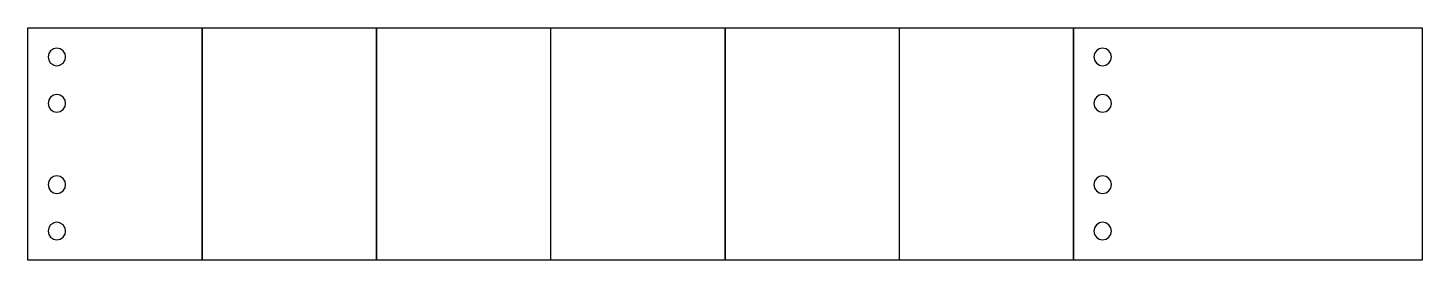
# Model space of a CAD drawing. Header units: metres. Extents: x 0 to 240, y -40 to 0.
import ezdxf

# ---------------------------------------------------------------- set-up
doc = ezdxf.new("R2010")
doc.units = ezdxf.units.M
doc.layers.add('body', color=10, linetype='Continuous')
doc.layers.add('joints', color=170, linetype='Continuous')

msp = doc.modelspace()

# ---------------------------------------------------------------- linework, layer by layer
at = {"layer": 'body'}
for points in [[(0.01, -39.99), (0.01, -0.01), (29.99, -0.01), (29.99, -39.99), (0.01, -39.99)], [(30.01, -39.99), (30.01, -0.01), (59.99, -0.01), (59.99, -39.99), (30.01, -39.99)], [(60.01, -0.01), (89.99, -0.01), (89.99, -39.99), (60.01, -39.99), (60.01, -0.01)], [(90.01, -0.01), (119.99, -0.01), (119.99, -39.99), (90.01, -39.99), (90.01, -0.01)], [(120.01, -0.01), (149.99, -0.01), (149.99, -39.99), (120.01, -39.99), (120.01, -0.01)], [(150.01, -0.01), (179.99, -0.01), (179.99, -39.99), (150.01, -39.99), (150.01, -0.01)], [(180.01, -0.01), (239.99, -0.01), (239.99, -39.99), (180.01, -39.99), (180.01, -0.01)], [(6.51, -5), (6.51, -5), (6.4, -4.42), (6.39, -4.42), (6.07, -3.93), (6.07, -3.93), (5.58, -3.61), (5.58, -3.6), (5, -3.49), (5, -3.49), (4.42, -3.6), (4.42, -3.61), (3.93, -3.93), (3.93, -3.93), (3.61, -4.42), (3.6, -4.42), (3.49, -5), (3.49, -5), (3.6, -5.58), (3.61, -5.58), (3.93, -6.07), (3.93, -6.07), (4.42, -6.39), (4.42, -6.4), (5, -6.51), (5, -6.51), (5.58, -6.4), (5.58, -6.39), (6.07, -6.07), (6.07, -6.07), (6.39, -5.58), (6.4, -5.58), (6.51, -5)], [(186.51, -5), (186.51, -5), (186.4, -4.42), (186.39, -4.42), (186.07, -3.93), (186.07, -3.93), (185.58, -3.61), (185.58, -3.6), (185, -3.49), (185, -3.49), (184.42, -3.6), (184.42, -3.61), (183.93, -3.93), (183.93, -3.93), (183.61, -4.42), (183.6, -4.42), (183.49, -5), (183.49, -5), (183.6, -5.58), (183.61, -5.58), (183.93, -6.07), (183.93, -6.07), (184.42, -6.39), (184.42, -6.4), (185, -6.51), (185, -6.51), (185.58, -6.4), (185.58, -6.39), (186.07, -6.07), (186.07, -6.07), (186.39, -5.58), (186.4, -5.58), (186.51, -5)], [(6.51, -13), (6.51, -13), (6.4, -12.42), (6.39, -12.42), (6.07, -11.93), (6.07, -11.93), (5.58, -11.61), (5.58, -11.6), (5, -11.49), (5, -11.49), (4.42, -11.6), (4.42, -11.61), (3.93, -11.93), (3.93, -11.93), (3.61, -12.42), (3.6, -12.42), (3.49, -13), (3.49, -13), (3.6, -13.58), (3.61, -13.58), (3.93, -14.07), (3.93, -14.07), (4.42, -14.39), (4.42, -14.4), (5, -14.51), (5, -14.51), (5.58, -14.4), (5.58, -14.39), (6.07, -14.07), (6.07, -14.07), (6.39, -13.58), (6.4, -13.58), (6.51, -13)], [(186.51, -13), (186.51, -13), (186.4, -12.42), (186.39, -12.42), (186.07, -11.93), (186.07, -11.93), (185.58, -11.61), (185.58, -11.6), (185, -11.49), (185, -11.49), (184.42, -11.6), (184.42, -11.61), (183.93, -11.93), (183.93, -11.93), (183.61, -12.42), (183.6, -12.42), (183.49, -13), (183.49, -13), (183.6, -13.58), (183.61, -13.58), (183.93, -14.07), (183.93, -14.07), (184.42, -14.39), (184.42, -14.4), (185, -14.51), (185, -14.51), (185.58, -14.4), (185.58, -14.39), (186.07, -14.07), (186.07, -14.07), (186.39, -13.58), (186.4, -13.58), (186.51, -13)], [(6.51, -27), (6.51, -27), (6.4, -26.42), (6.39, -26.42), (6.07, -25.93), (6.07, -25.93), (5.58, -25.61), (5.58, -25.6), (5, -25.49), (5, -25.49), (4.42, -25.6), (4.42, -25.61), (3.93, -25.93), (3.93, -25.93), (3.61, -26.42), (3.6, -26.42), (3.49, -27), (3.49, -27), (3.6, -27.58), (3.61, -27.58), (3.93, -28.07), (3.93, -28.07), (4.42, -28.39), (4.42, -28.4), (5, -28.51), (5, -28.51), (5.58, -28.4), (5.58, -28.39), (6.07, -28.07), (6.07, -28.07), (6.39, -27.58), (6.4, -27.58), (6.51, -27)], [(186.51, -27), (186.51, -27), (186.4, -26.42), (186.39, -26.42), (186.07, -25.93), (186.07, -25.93), (185.58, -25.61), (185.58, -25.6), (185, -25.49), (185, -25.49), (184.42, -25.6), (184.42, -25.61), (183.93, -25.93), (183.93, -25.93), (183.61, -26.42), (183.6, -26.42), (183.49, -27), (183.49, -27), (183.6, -27.58), (183.61, -27.58), (183.93, -28.07), (183.93, -28.07), (184.42, -28.39), (184.42, -28.4), (185, -28.51), (185, -28.51), (185.58, -28.4), (185.58, -28.39), (186.07, -28.07), (186.07, -28.07), (186.39, -27.58), (186.4, -27.58), (186.51, -27)], [(6.51, -35), (6.51, -35), (6.4, -34.42), (6.39, -34.42), (6.07, -33.93), (6.07, -33.93), (5.58, -33.61), (5.58, -33.6), (5, -33.49), (5, -33.49), (4.42, -33.6), (4.42, -33.61), (3.93, -33.93), (3.93, -33.93), (3.61, -34.42), (3.6, -34.42), (3.49, -35), (3.49, -35), (3.6, -35.58), (3.61, -35.58), (3.93, -36.07), (3.93, -36.07), (4.42, -36.39), (4.42, -36.4), (5, -36.51), (5, -36.51), (5.58, -36.4), (5.58, -36.39), (6.07, -36.07), (6.07, -36.07), (6.39, -35.58), (6.4, -35.58), (6.51, -35)], [(186.51, -35), (186.51, -35), (186.4, -34.42), (186.39, -34.42), (186.07, -33.93), (186.07, -33.93), (185.58, -33.61), (185.58, -33.6), (185, -33.49), (185, -33.49), (184.42, -33.6), (184.42, -33.61), (183.93, -33.93), (183.93, -33.93), (183.61, -34.42), (183.6, -34.42), (183.49, -35), (183.49, -35), (183.6, -35.58), (183.61, -35.58), (183.93, -36.07), (183.93, -36.07), (184.42, -36.39), (184.42, -36.4), (185, -36.51), (185, -36.51), (185.58, -36.4), (185.58, -36.39), (186.07, -36.07), (186.07, -36.07), (186.39, -35.58), (186.4, -35.58), (186.51, -35)]]:
    msp.add_lwpolyline(points, dxfattribs=at)
at = {"layer": 'joints'}
for points in [[(30, 0), (30, -40)], [(60, 0), (60, -40)], [(90, -40), (90, 0)], [(120, 0), (120, -40)], [(150, 0), (150, -40)], [(180, -40), (180, 0)]]:
    msp.add_lwpolyline(points, dxfattribs=at)

doc.saveas('drawing.dxf')
